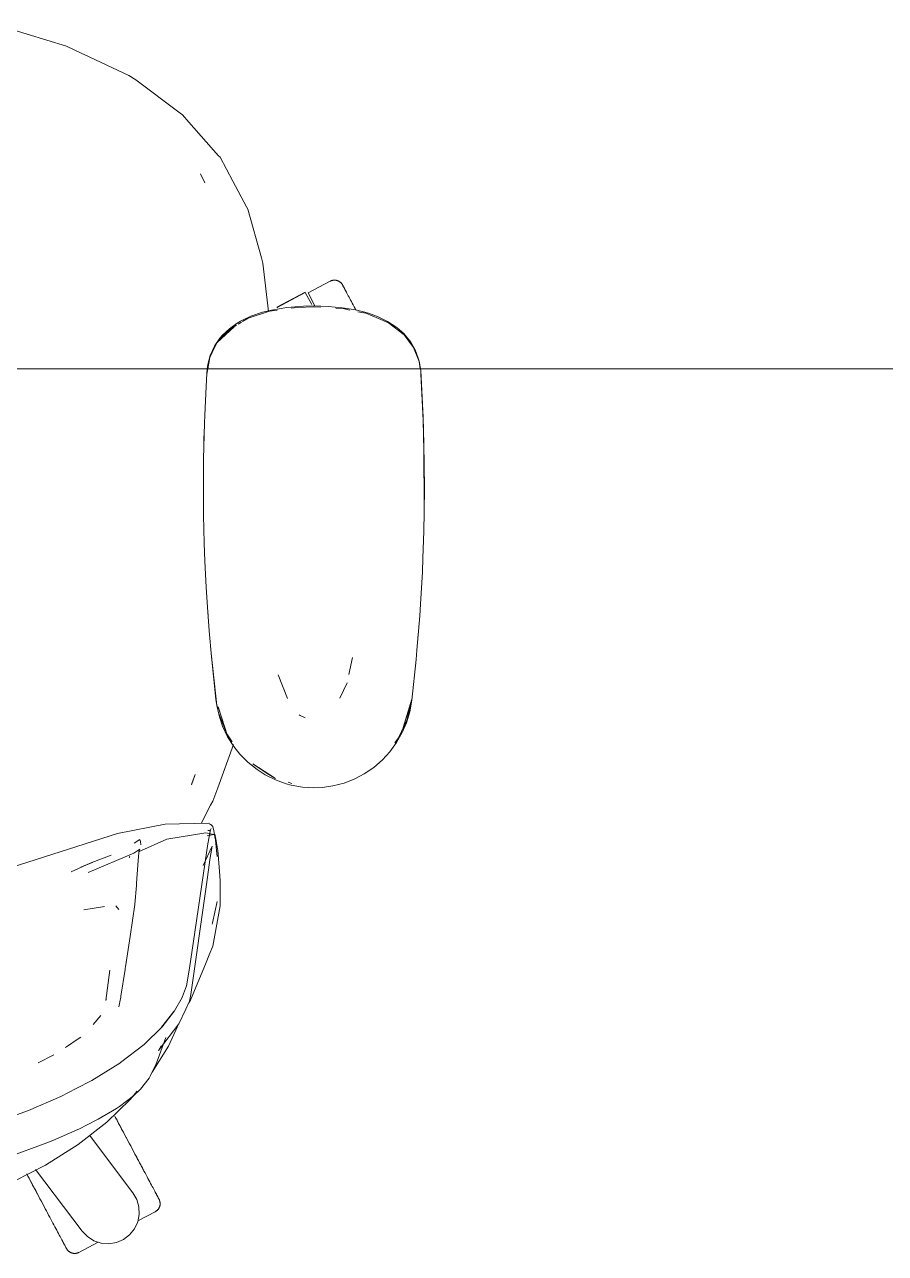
# Model space of a CAD drawing. Header units: millimetres. Extents: x 155927 to 295199, y -4084 to 97293.
# Drawn here: x 229705 to 230082, y 16660 to 17199 of the extents above; entities that cross this region are included whole.
import ezdxf

# ---------------------------------------------------------------- set-up
doc = ezdxf.new("R2010")
doc.units = ezdxf.units.MM
doc.header["$MEASUREMENT"] = 0
doc.layers.add('G-IMPT', color=8, linetype='CONTINUOUS', lineweight=9)
doc.layers.add('I-FURN', color=8, linetype='CONTINUOUS', lineweight=9)

msp = doc.modelspace()

# ---------------------------------------------------------------- linework, layer by layer
at = {"layer": 'G-IMPT'}
for p, q in [((229705.75, 17195.23), (229692.15, 17199.42)), ((229723.03, 17189.91), (229705.75, 17195.23)), ((229723.03, 17189.91), (229729.79, 17186.72)), ((229730.71, 17186.29), (229729.79, 17186.72)), ((229750.35, 17177.02), (229730.71, 17186.29)), ((229750.35, 17177.02), (229751.06, 17176.6)), ((229752.63, 17175.66), (229751.06, 17176.6)), ((229753.41, 17175.2), (229752.63, 17175.66)), ((229753.41, 17175.2), (229772.9, 17160.63)), ((229772.9, 17160.63), (229773.87, 17159.9)), ((229776.74, 17156.64), (229773.87, 17159.9)), ((229776.74, 17156.64), (229789.76, 17141.86)), ((229789.76, 17141.86), (229790.35, 17141.19)), ((229795.93, 17130.76), (229790.35, 17141.19)), ((229781.73, 17133.89), (229783.69, 17130)), ((229781.73, 17133.89), (229782.91, 17131.59)), ((229782.91, 17131.59), (229783.69, 17130)), ((229801.94, 17119.52), (229795.93, 17130.76)), ((229802.54, 17118.41), (229801.94, 17119.52)), ((229808.54, 17097.06), (229802.54, 17118.41)), ((229808.54, 17097.06), (229809.18, 17094.8)), ((229811.59, 17073.52), (229809.18, 17094.8)), ((229812.1, 17073.64), (229802.71, 17070.61)), ((229809.01, 17073.21), (229803.93, 17071.47)), ((229809.01, 17073.21), (229812.94, 17074.19)), ((229815.39, 17074.1), (229812.1, 17073.64)), ((229812.94, 17074.19), (229819.7, 17075.31)), ((229827.02, 17075.88), (229819.7, 17075.31)), ((229824.36, 17075.37), (229821.58, 17074.97)), ((229824.36, 17075.37), (229831.52, 17075.6)), ((229827.02, 17075.88), (229831.52, 17075.97)), ((229831.52, 17075.97), (229837.86, 17075.79)), ((229834.63, 17075.41), (229831.52, 17075.6)), ((229844.01, 17075.22), (229837.86, 17075.79)), ((229844.35, 17074.81), (229841.14, 17075.01)), ((229844.01, 17075.22), (229849.94, 17074.23)), ((229847.33, 17074.2), (229844.35, 17074.81)), ((229855.42, 17072.8), (229849.94, 17074.23)), ((229854.31, 17072.77), (229850.85, 17073.48)), ((229854.31, 17072.77), (229859.93, 17070.44)), ((229855.42, 17072.8), (229859.76, 17071.21)), ((229796.49, 17066.84), (229789.1, 17059.94)), ((229797.56, 17067.53), (229794.4, 17065.65)), ((229794.46, 17066.02), (229797.92, 17068.46)), ((229796.49, 17066.84), (229795.02, 17065.56)), ((229799.29, 17069.27), (229797.92, 17068.46)), ((229799.79, 17068.86), (229798.35, 17068)), ((229803.93, 17071.47), (229799.29, 17069.27)), ((229802.71, 17070.61), (229800.25, 17069.14)), ((229863.83, 17069.23), (229859.76, 17071.21)), ((229864.33, 17068.6), (229859.93, 17070.44)), ((229863.83, 17069.23), (229867.88, 17066.57)), ((229871.12, 17063.39), (229864.33, 17068.6)), ((229788.08, 17058.61), (229790.28, 17061.83)), ((229794.4, 17065.65), (229789.1, 17059.94)), ((229789.1, 17059.94), (229791.33, 17062.35)), ((229791.41, 17063.15), (229790.28, 17061.83)), ((229794.87, 17065.43), (229791.33, 17062.35)), ((229791.41, 17063.15), (229794.46, 17066.02)), ((229867.88, 17066.57), (229870.92, 17063.9)), ((229874, 17060.16), (229870.92, 17063.9)), ((229875.28, 17057.76), (229871.12, 17063.39)), ((229788, 17057.7), (229785.89, 17053.44)), ((229788.08, 17058.61), (229786.09, 17054.28)), ((229788, 17057.7), (229789.1, 17059.94)), ((229875.95, 17056.73), (229874, 17060.16)), ((229877.7, 17051.57), (229875.28, 17057.76)), ((229875.95, 17056.73), (229877.35, 17053.09)), ((229785.89, 17053.44), (229784.95, 17048.4)), ((229785.02, 17050.33), (229786.09, 17054.28)), ((229877.71, 17051.74), (229877.35, 17053.09)), ((229877.7, 17051.57), (229878.18, 17048.4)), ((229877.71, 17051.74), (229878.16, 17049.35)), ((229784.24, 17040.66), (229784.52, 17046.32)), ((229784.95, 17048.4), (229784.52, 17046.1)), ((229784.52, 17046.32), (229784.78, 17048.4)), ((229784.78, 17048.4), (229785.02, 17050.33)), ((229878.41, 17047.7), (229878.16, 17049.35)), ((229879.46, 17027.13), (229878.41, 17047.7)), ((229879.5, 17025.92), (229878.41, 17047.7)), ((229878.41, 17047.7), (229878.52, 17046.1)), ((229879.5, 17025.92), (229878.52, 17046.1)), ((229784.24, 17040.66), (229783.62, 17028.1)), ((229783.12, 17008.88), (229783.5, 17024.55)), ((229783.5, 17024.55), (229783.62, 17028.1)), ((229879.96, 17005.73), (229879.46, 17027.13)), ((229879.8, 17015.56), (229879.46, 17027.13)), ((229879.46, 17027.13), (229879.5, 17025.92)), ((229879.96, 17005.73), (229879.5, 17025.92)), ((229783.42, 17020.51), (229783.3, 17017.83)), ((229783.3, 17015.61), (229783.3, 17017.83)), ((229879.92, 16985.55), (229879.8, 17015.56)), ((229879.96, 17005.73), (229879.8, 17015.56)), ((229879.8, 17015.56), (229880.01, 16996.34)), ((229783.12, 17008.88), (229783.07, 17004.37)), ((229879.94, 17007.77), (229879.87, 17009.68)), ((229879.92, 17005.73), (229879.94, 17007.77)), ((229783.07, 17004.37), (229783.08, 16989.66)), ((229879.92, 16985.55), (229879.96, 17005.73)), ((229879.92, 16985.55), (229880.01, 16996.34)), ((229783.15, 16984.19), (229783.08, 16989.66)), ((229783.15, 16984.19), (229783.44, 16971.88)), ((229879.92, 16985.55), (229879.75, 16977.13)), ((229783.29, 16977.41), (229783.29, 16979.49)), ((229879.36, 16965.37), (229879.75, 16977.13)), ((229783.74, 16964), (229783.44, 16971.88)), ((229879.5, 16970.26), (229879.61, 16972.19)), ((229879.61, 16972.19), (229879.63, 16973.69)), ((229879.36, 16965.37), (229879.11, 16959.35)), ((229783.74, 16964), (229784.28, 16952.69)), ((229878.3, 16945.21), (229879.11, 16959.35)), ((229784.84, 16943.82), (229784.28, 16952.69)), ((229784.84, 16943.82), (229785.57, 16933.53)), ((229784.98, 16941.78), (229784.89, 16943.68)), ((229877.97, 16940.12), (229878.3, 16945.21)), ((229784.98, 16941.78), (229785.11, 16940.36)), ((229877.97, 16940.12), (229876.73, 16925.06)), ((229786.55, 16922.14), (229785.57, 16933.53)), ((229877.32, 16931.93), (229877.15, 16930.26)), ((229788.91, 16900.7), (229786.45, 16923.66)), ((229786.45, 16923.66), (229788.57, 16903.52)), ((229788.91, 16900.7), (229786.55, 16922.14)), ((229848.51, 16921.72), (229846.93, 16914.29)), ((229876.73, 16925.06), (229876.38, 16920.93)), ((229876.38, 16920.93), (229874.47, 16903.01)), ((229815.8, 16914.22), (229819.95, 16903.8)), ((229842.9, 16903.89), (229846.17, 16910.67)), ((229788.91, 16900.7), (229788.57, 16903.52)), ((229788.91, 16900.7), (229790.06, 16895.74)), ((229789.12, 16900.63), (229789.7, 16897.57)), ((229793.31, 16888.35), (229789.49, 16900.2)), ((229792.4, 16891.06), (229789.49, 16900.2)), ((229874.47, 16903.52), (229870.64, 16891.06)), ((229870.64, 16891.06), (229873.56, 16900.2)), ((229872.43, 16894.55), (229874.35, 16902.95)), ((229874.47, 16903.52), (229873.56, 16900.2)), ((229874.47, 16903.01), (229873.58, 16897.96)), ((229789.7, 16897.57), (229792.9, 16889.39)), ((229791.51, 16891.61), (229790.06, 16895.74)), ((229825.47, 16896.27), (229825.02, 16896.57)), ((229827.7, 16895.26), (229825.47, 16896.27)), ((229872.43, 16894.55), (229868.69, 16886.49)), ((229872.11, 16893.1), (229873.58, 16897.96)), ((229793.7, 16887.03), (229791.51, 16891.61)), ((229793.31, 16888.35), (229792.4, 16891.06)), ((229793.03, 16889.06), (229793.31, 16888.35)), ((229870.3, 16888.86), (229872.11, 16893.1)), ((229796.31, 16883.6), (229789.37, 16864.66)), ((229793.31, 16888.35), (229795.73, 16884.77)), ((229793.7, 16887.03), (229796.43, 16882.7)), ((229864.8, 16880.33), (229867.79, 16884.42)), ((229867.1, 16884.38), (229868.69, 16886.49)), ((229870.3, 16888.86), (229867.79, 16884.42)), ((229799.05, 16879.39), (229796.43, 16882.7)), ((229802.6, 16875.79), (229799.05, 16879.39)), ((229864.8, 16880.33), (229861.63, 16876.9)), ((229802.6, 16875.79), (229806.58, 16872.6)), ((229814.73, 16868.74), (229804.78, 16875.06)), ((229811.05, 16870.9), (229804.78, 16875.06)), ((229853.63, 16870.74), (229857.79, 16873.58)), ((229857.79, 16873.58), (229861.63, 16876.9)), ((229777.77, 16865.96), (229779.41, 16870.43)), ((229779.41, 16870.43), (229778.03, 16866.55)), ((229810.12, 16870.33), (229806.58, 16872.6)), ((229814.63, 16868.09), (229810.12, 16870.33)), ((229814.73, 16868.74), (229811.05, 16870.9)), ((229814.63, 16868.09), (229819.41, 16866.38)), ((229849.46, 16868.56), (229844.75, 16866.72)), ((229853.63, 16870.74), (229849.46, 16868.56)), ((229777.77, 16865.96), (229778.03, 16866.55)), ((229789.37, 16864.66), (229787.18, 16858.69)), ((229821.53, 16865.82), (229819.41, 16866.38)), ((229820.18, 16867.08), (229821.87, 16866.56)), ((229826.48, 16864.94), (229821.53, 16865.82)), ((229831.52, 16864.64), (229826.48, 16864.94)), ((229831.52, 16864.64), (229835.37, 16864.81)), ((229839.88, 16865.46), (229835.37, 16864.81)), ((229839.88, 16865.46), (229844.75, 16866.72)), ((229782.11, 16849.02), (229786.25, 16856.93)), ((229786.25, 16856.93), (229787.18, 16858.69)), ((229766.31, 16848.7), (229745.36, 16844.51)), ((229766.31, 16848.7), (229785.3, 16849.09)), ((229786.11, 16846.24), (229785, 16839.97)), ((229785.07, 16845.82), (229785.57, 16845.89)), ((229785.3, 16849.09), (229786.34, 16848.48)), ((229786.11, 16846.22), (229785.57, 16845.89)), ((229785.71, 16848.61), (229786.34, 16848.48)), ((229785.71, 16848.61), (229786.26, 16848.5)), ((229785.94, 16845.62), (229786.5, 16846.72)), ((229785.94, 16845.62), (229786.11, 16846.24)), ((229786.11, 16846.22), (229786.5, 16846.72)), ((229786.34, 16848.48), (229786.26, 16848.5)), ((229786.83, 16848.11), (229786.34, 16848.48)), ((229787.15, 16847.57), (229786.83, 16848.11)), ((229787.15, 16847.57), (229787.7, 16845.71)), ((229695.12, 16828.52), (229745.36, 16844.51)), ((229755.19, 16841.93), (229752.72, 16840.34)), ((229752.72, 16840.34), (229755.21, 16841.87)), ((229755.21, 16841.87), (229752.74, 16840.38)), ((229767.01, 16842.07), (229754.66, 16836.46)), ((229755.19, 16841.93), (229755.21, 16841.87)), ((229755.48, 16841), (229755.21, 16841.87)), ((229755.65, 16839.64), (229755.48, 16841)), ((229767.01, 16842.07), (229784.06, 16844.79)), ((229787.64, 16844.1), (229784.06, 16844.79)), ((229784.77, 16843.61), (229788.05, 16844.34)), ((229784.77, 16843.61), (229787.64, 16844.1)), ((229788.24, 16842.43), (229787.7, 16845.71)), ((229788.5, 16842.02), (229788.05, 16844.34)), ((229788.24, 16842.43), (229788.31, 16841.81)), ((229788.31, 16841.81), (229788.83, 16837.13)), ((229789.31, 16837.77), (229788.5, 16842.02)), ((229752.51, 16835.97), (229732.54, 16827.53)), ((229734.17, 16831.83), (229742.64, 16835.08)), ((229755.18, 16837.73), (229752.51, 16835.97)), ((229754.59, 16834.61), (229754.89, 16836.99)), ((229754.89, 16837.01), (229755.18, 16837.73)), ((229754.89, 16837.01), (229754.89, 16836.99)), ((229786.91, 16839), (229782.92, 16830.6)), ((229785, 16839.97), (229783.89, 16832.12)), ((229785.94, 16833.12), (229786.77, 16838.14)), ((229786.91, 16839), (229786.77, 16838.14)), ((229788.83, 16837.13), (229789.04, 16834.54)), ((229789.35, 16837.3), (229789.31, 16837.77)), ((229789.35, 16837.3), (229790.15, 16827.97)), ((229731.79, 16830.81), (229725.08, 16827.76)), ((229734.38, 16831.84), (229729.26, 16829.81)), ((229729.27, 16829.81), (229734.38, 16831.84)), ((229734.17, 16831.83), (229729.27, 16829.81)), ((229750.79, 16834.52), (229750.52, 16834.08)), ((229753.73, 16822.8), (229754.29, 16830.66)), ((229754.29, 16830.66), (229754.59, 16834.53)), ((229754.59, 16834.61), (229754.59, 16834.53)), ((229783.89, 16832.12), (229779.34, 16801.25)), ((229784.28, 16821.16), (229785.72, 16831.82)), ((229785.94, 16833.12), (229785.72, 16831.82)), ((229790.15, 16827.97), (229790.49, 16824.02)), ((229753.04, 16813.57), (229753.66, 16821.81)), ((229753.66, 16821.81), (229753.73, 16822.8)), ((229784.28, 16821.16), (229777.61, 16773.94)), ((229790.47, 16812.88), (229790.49, 16819.85)), ((229790.49, 16819.85), (229790.49, 16824.02)), ((229751, 16799.42), (229753.03, 16813.49)), ((229753.04, 16813.57), (229753.03, 16813.49)), ((229789.06, 16814.74), (229787.01, 16805.44)), ((229739.7, 16812.48), (229730.54, 16811.08)), ((229739.7, 16812.48), (229739.35, 16812.43)), ((229744.65, 16812.83), (229745.93, 16811.19)), ((229790.47, 16812.88), (229787.23, 16795.18)), ((229787.01, 16805.44), (229786.86, 16804.86)), ((229751, 16799.42), (229748.88, 16786.06)), ((229779.34, 16801.25), (229776.94, 16785.48)), ((229787.23, 16795.18), (229785.63, 16791.32)), ((229777.45, 16771.51), (229784.24, 16787.96)), ((229784.24, 16787.96), (229785.63, 16791.32)), ((229742.03, 16784.64), (229740.25, 16771.29)), ((229748.71, 16784.94), (229746.91, 16773.22)), ((229748.71, 16784.94), (229748.8, 16785.55)), ((229748.88, 16786.06), (229748.8, 16785.55)), ((229775.64, 16777.81), (229776.94, 16785.48)), ((229775.64, 16777.81), (229773.89, 16773.02)), ((229740.25, 16771.29), (229740.39, 16771.76)), ((229745.95, 16768.6), (229746.41, 16770.77)), ((229746.41, 16770.77), (229746.83, 16772.75)), ((229746.91, 16773.22), (229746.83, 16772.75)), ((229770.39, 16766.76), (229773.68, 16772.6)), ((229773.68, 16772.6), (229773.89, 16773.02)), ((229775.39, 16767.58), (229776.96, 16770.95)), ((229776.68, 16770.34), (229777.45, 16771.51)), ((229777.61, 16773.94), (229776.96, 16770.95)), ((229764.67, 16759.59), (229770.06, 16766.54)), ((229770.39, 16766.76), (229764.97, 16759.79)), ((229770.06, 16766.54), (229767.47, 16763.16)), ((229775.39, 16767.58), (229772.35, 16761.06)), ((229734.75, 16760.79), (229738.09, 16764.7)), ((229757.07, 16752.06), (229764.97, 16759.79)), ((229763.41, 16749.36), (229772.35, 16761.06)), ((229764.67, 16759.59), (229767.47, 16763.16)), ((229771.68, 16759.87), (229767.7, 16751.25)), ((229728.12, 16754.51), (229722.98, 16751.02)), ((229728.12, 16754.51), (229729.22, 16755.27)), ((229766.65, 16755.01), (229762.14, 16743.11)), ((229722.98, 16751.02), (229722.41, 16750.63)), ((229757.07, 16752.06), (229746.63, 16744.04)), ((229767.7, 16751.25), (229760.58, 16739.8)), ((229763.41, 16749.36), (229764.57, 16751.39)), ((229717.51, 16747.49), (229710.54, 16743.95)), ((229740.28, 16739.99), (229746.38, 16743.87)), ((229746.38, 16743.87), (229746.63, 16744.04)), ((229740.28, 16739.99), (229734.05, 16736.22)), ((229759.27, 16737.31), (229759.89, 16738.44)), ((229759.89, 16738.44), (229761.06, 16740.88)), ((229761.06, 16740.88), (229762.14, 16743.11)), ((229727.26, 16732.65), (229720.53, 16729.26)), ((229727.26, 16732.65), (229734.05, 16736.22)), ((229759.27, 16737.31), (229755.41, 16732.44)), ((229706.31, 16723.09), (229720.53, 16729.26)), ((229750.97, 16727.88), (229740.67, 16717.92)), ((229752.39, 16729.55), (229746.26, 16724.83)), ((229750.97, 16727.88), (229753.97, 16731.55)), ((229755.41, 16732.44), (229752.39, 16729.55)), ((229691.43, 16717.63), (229706.31, 16723.09)), ((229736.97, 16719.24), (229744.97, 16723.97)), ((229746.26, 16724.83), (229744.97, 16723.97)), ((229728.07, 16708.11), (229740.67, 16717.92)), ((229736.37, 16718.93), (229728.36, 16714.93)), ((229736.37, 16718.93), (229736.97, 16719.24)), ((229727.92, 16714.71), (229716.96, 16709.94)), ((229727.92, 16714.71), (229728.36, 16714.93)), ((229698.21, 16702.86), (229713.28, 16708.46)), ((229716.96, 16709.94), (229713.28, 16708.46)), ((229713.78, 16699.14), (229728.07, 16708.11)), ((229700, 16692.05), (229713.78, 16699.14))]:
    msp.add_line(p, q, dxfattribs=at)
at = {"layer": 'I-FURN'}
for p, q in [((229838.67, 17086.84), (229828.99, 17081.69)), ((229838.67, 17086.84), (229838.82, 17086.91)), ((229838.82, 17086.91), (229838.96, 17086.98)), ((229838.96, 17086.98), (229839.11, 17087.04)), ((229839.11, 17087.04), (229839.26, 17087.1)), ((229839.26, 17087.1), (229839.42, 17087.15)), ((229839.42, 17087.15), (229839.57, 17087.19)), ((229839.57, 17087.19), (229839.73, 17087.22)), ((229839.73, 17087.22), (229839.89, 17087.25)), ((229839.89, 17087.25), (229840.05, 17087.28)), ((229840.05, 17087.28), (229840.21, 17087.3)), ((229840.21, 17087.3), (229840.37, 17087.31)), ((229840.37, 17087.31), (229840.53, 17087.31)), ((229840.53, 17087.31), (229840.69, 17087.31)), ((229840.69, 17087.31), (229840.85, 17087.3)), ((229840.85, 17087.3), (229841.01, 17087.29)), ((229841.01, 17087.29), (229841.17, 17087.27)), ((229841.17, 17087.27), (229841.33, 17087.24)), ((229841.33, 17087.24), (229841.49, 17087.2)), ((229841.49, 17087.2), (229841.64, 17087.16)), ((229841.64, 17087.16), (229841.8, 17087.12)), ((229841.8, 17087.12), (229841.95, 17087.07)), ((229841.95, 17087.07), (229842.1, 17087.01)), ((229842.1, 17087.01), (229842.25, 17086.94)), ((229842.25, 17086.94), (229842.39, 17086.87)), ((229842.39, 17086.87), (229842.54, 17086.8)), ((229842.54, 17086.8), (229842.68, 17086.72)), ((229842.68, 17086.72), (229842.81, 17086.63)), ((229842.81, 17086.63), (229842.94, 17086.54)), ((229842.94, 17086.54), (229843.07, 17086.44)), ((229843.07, 17086.44), (229843.2, 17086.33)), ((229843.2, 17086.33), (229843.32, 17086.23)), ((229843.32, 17086.23), (229843.43, 17086.11)), ((229843.43, 17086.11), (229843.54, 17086)), ((229843.54, 17086), (229843.65, 17085.88)), ((229843.65, 17085.88), (229843.75, 17085.75)), ((229843.75, 17085.75), (229843.85, 17085.62)), ((229843.85, 17085.62), (229843.94, 17085.49)), ((229843.94, 17085.49), (229844.02, 17085.35)), ((229844.02, 17085.35), (229844.1, 17085.21)), ((229844.1, 17085.21), (229844.12, 17085.17)), ((229844.12, 17085.17), (229844.13, 17085.15)), ((229844.13, 17085.17), (229844.12, 17085.17)), ((229844.15, 17085.13), (229844.13, 17085.17)), ((229844.13, 17085.15), (229844.17, 17085.09)), ((229844.19, 17085.04), (229844.15, 17085.13)), ((229844.17, 17085.09), (229844.22, 17084.99)), ((229844.26, 17084.92), (229844.19, 17085.04)), ((229844.22, 17084.99), (229844.29, 17084.85)), ((229844.34, 17084.76), (229844.26, 17084.92)), ((229844.29, 17084.85), (229844.39, 17084.67)), ((229844.45, 17084.56), (229844.34, 17084.76)), ((229844.39, 17084.67), (229844.51, 17084.45)), ((229844.58, 17084.32), (229844.45, 17084.56)), ((229844.51, 17084.45), (229844.64, 17084.2)), ((229844.73, 17084.04), (229844.58, 17084.32)), ((229844.64, 17084.2), (229844.8, 17083.9)), ((229844.89, 17083.72), (229844.73, 17084.04)), ((229844.8, 17083.9), (229844.98, 17083.56)), ((229845.08, 17083.37), (229844.89, 17083.72)), ((229844.98, 17083.56), (229845.18, 17083.19)), ((229845.29, 17082.97), (229845.08, 17083.37)), ((229845.18, 17083.19), (229845.4, 17082.78)), ((229845.52, 17082.54), (229845.29, 17082.97)), ((229827.66, 17082.05), (229815.3, 17075.47)), ((229815.39, 17075.3), (229827.76, 17081.87)), ((229827.76, 17081.87), (229830.57, 17076.58)), ((229828.99, 17081.69), (229831.98, 17076.06)), ((229845.4, 17082.78), (229845.63, 17082.33)), ((229845.77, 17082.08), (229845.52, 17082.54)), ((229845.63, 17082.33), (229845.89, 17081.85)), ((229846.04, 17081.58), (229845.77, 17082.08)), ((229845.89, 17081.85), (229846.16, 17081.33)), ((229846.32, 17081.04), (229846.04, 17081.58)), ((229846.16, 17081.33), (229846.46, 17080.78)), ((229846.62, 17080.47), (229846.32, 17081.04)), ((229846.46, 17080.78), (229846.77, 17080.2)), ((229846.94, 17079.87), (229846.62, 17080.47)), ((229847.28, 17079.24), (229846.94, 17079.87)), ((229847.63, 17078.57), (229847.28, 17079.24)), ((229848, 17077.88), (229847.63, 17078.57)), ((229848.39, 17077.16), (229848, 17077.88)), ((229815.44, 17075.21), (229815.39, 17075.3)), ((229848.78, 17076.41), (229848.39, 17077.16)), ((229849.2, 17075.63), (229848.78, 17076.41)), ((229849.62, 17074.83), (229849.2, 17075.63)), ((229850.06, 17074.01), (229849.62, 17074.83)), ((228995.98, 17048.4), (230595.98, 17048.4)), ((230595.98, 17048.4), (228995.98, 17048.4)), ((229744.67, 16719.69), (229744.19, 16720.6)), ((229744.41, 16720.18), (229744.9, 16719.27)), ((229745.16, 16718.77), (229744.67, 16719.69)), ((229744.9, 16719.27), (229745.39, 16718.34)), ((229745.66, 16717.83), (229745.16, 16718.77)), ((229745.39, 16718.34), (229745.89, 16717.39)), ((229746.17, 16716.88), (229745.66, 16717.83)), ((229745.89, 16717.39), (229746.4, 16716.44)), ((229746.68, 16715.92), (229746.17, 16716.88)), ((229746.4, 16716.44), (229746.92, 16715.47)), ((229733.08, 16712.3), (229752.16, 16686.99)), ((229747.2, 16714.94), (229746.68, 16715.92)), ((229746.92, 16715.47), (229747.44, 16714.49)), ((229747.72, 16713.96), (229747.2, 16714.94)), ((229747.44, 16714.49), (229747.96, 16713.5)), ((229748.25, 16712.97), (229747.72, 16713.96)), ((229747.96, 16713.5), (229748.49, 16712.51)), ((229748.78, 16711.97), (229748.25, 16712.97)), ((229748.49, 16712.51), (229749.02, 16711.51)), ((229749.31, 16710.97), (229748.78, 16711.97)), ((229749.02, 16711.51), (229749.56, 16710.51)), ((229749.85, 16709.96), (229749.31, 16710.97)), ((229749.56, 16710.51), (229750.09, 16709.5)), ((229750.38, 16708.96), (229749.85, 16709.96)), ((229750.09, 16709.5), (229750.63, 16708.5)), ((229750.91, 16707.95), (229750.38, 16708.96)), ((229750.63, 16708.5), (229751.16, 16707.49)), ((229751.45, 16706.95), (229750.91, 16707.95)), ((229751.16, 16707.49), (229751.69, 16706.49)), ((229751.98, 16705.95), (229751.45, 16706.95)), ((229751.69, 16706.49), (229752.22, 16705.49)), ((229752.51, 16704.96), (229751.98, 16705.95)), ((229752.22, 16705.49), (229752.75, 16704.5)), ((229753.03, 16703.97), (229752.51, 16704.96)), ((229752.75, 16704.5), (229753.27, 16703.52)), ((229753.55, 16702.99), (229753.03, 16703.97)), ((229753.27, 16703.52), (229753.79, 16702.54)), ((229754.07, 16702.02), (229753.55, 16702.99)), ((229753.79, 16702.54), (229754.3, 16701.58)), ((229754.58, 16701.07), (229754.07, 16702.02)), ((229754.3, 16701.58), (229754.81, 16700.63)), ((229755.08, 16700.12), (229754.58, 16701.07)), ((229754.81, 16700.63), (229755.31, 16699.69)), ((229706.07, 16694.32), (229705.55, 16695.28)), ((229705.79, 16694.84), (229706.3, 16693.87)), ((229729.81, 16670.14), (229709.41, 16697.21)), ((229755.57, 16699.19), (229755.08, 16700.12)), ((229755.31, 16699.69), (229755.8, 16698.77)), ((229756.06, 16698.28), (229755.57, 16699.19)), ((229755.8, 16698.77), (229756.28, 16697.86)), ((229756.54, 16697.38), (229756.06, 16698.28)), ((229756.28, 16697.86), (229756.75, 16696.98)), ((229757, 16696.51), (229756.54, 16697.38)), ((229756.75, 16696.98), (229757.21, 16696.11)), ((229757.46, 16695.65), (229757, 16696.51)), ((229757.21, 16696.11), (229757.66, 16695.26)), ((229757.9, 16694.81), (229757.46, 16695.65)), ((229758.33, 16694), (229757.9, 16694.81)), ((229706.58, 16693.35), (229706.07, 16694.32)), ((229706.3, 16693.87), (229706.82, 16692.89)), ((229707.11, 16692.36), (229706.58, 16693.35)), ((229706.82, 16692.89), (229707.35, 16691.91)), ((229707.63, 16691.37), (229707.11, 16692.36)), ((229707.35, 16691.91), (229707.88, 16690.91)), ((229708.16, 16690.37), (229707.63, 16691.37)), ((229707.88, 16690.91), (229708.41, 16689.91)), ((229708.7, 16689.37), (229708.16, 16690.37)), ((229708.41, 16689.91), (229708.94, 16688.91)), ((229758.75, 16693.21), (229758.33, 16694)), ((229759.16, 16692.45), (229758.75, 16693.21)), ((229759.55, 16691.72), (229759.16, 16692.45)), ((229759.92, 16691.01), (229759.55, 16691.72)), ((229760.28, 16690.33), (229759.92, 16691.01)), ((229760.63, 16689.68), (229760.28, 16690.33)), ((229760.96, 16689.07), (229760.63, 16689.68)), ((229709.23, 16688.37), (229708.7, 16689.37)), ((229708.94, 16688.91), (229709.48, 16687.91)), ((229709.76, 16687.36), (229709.23, 16688.37)), ((229709.48, 16687.91), (229710.01, 16686.9)), ((229710.3, 16686.36), (229709.76, 16687.36)), ((229710.01, 16686.9), (229710.54, 16685.9)), ((229710.83, 16685.36), (229710.3, 16686.36)), ((229710.54, 16685.9), (229711.08, 16684.89)), ((229711.36, 16684.36), (229710.83, 16685.36)), ((229711.08, 16684.89), (229711.61, 16683.9)), ((229711.89, 16683.36), (229711.36, 16684.36)), ((229752.16, 16686.99), (229753.85, 16684.07)), ((229753.85, 16684.07), (229754.79, 16680.83)), ((229761.27, 16688.48), (229760.96, 16689.07)), ((229761.1, 16688.79), (229761.4, 16688.23)), ((229761.56, 16687.93), (229761.27, 16688.48)), ((229761.4, 16688.23), (229761.69, 16687.69)), ((229761.84, 16687.42), (229761.56, 16687.93)), ((229761.69, 16687.69), (229761.96, 16687.19)), ((229762.09, 16686.93), (229761.84, 16687.42)), ((229761.96, 16687.19), (229762.2, 16686.72)), ((229762.33, 16686.49), (229762.09, 16686.93)), ((229762.2, 16686.72), (229762.43, 16686.29)), ((229762.55, 16686.08), (229762.33, 16686.49)), ((229762.43, 16686.29), (229762.64, 16685.9)), ((229762.74, 16685.7), (229762.55, 16686.08)), ((229762.64, 16685.9), (229762.83, 16685.55)), ((229762.92, 16685.37), (229762.74, 16685.7)), ((229762.83, 16685.55), (229763, 16685.23)), ((229763.08, 16685.07), (229762.92, 16685.37)), ((229763, 16685.23), (229763.15, 16684.95)), ((229763.22, 16684.81), (229763.08, 16685.07)), ((229763.15, 16684.95), (229763.27, 16684.71)), ((229763.34, 16684.59), (229763.22, 16684.81)), ((229763.27, 16684.71), (229763.38, 16684.51)), ((229763.43, 16684.41), (229763.34, 16684.59)), ((229763.38, 16684.51), (229763.47, 16684.34)), ((229763.51, 16684.27), (229763.43, 16684.41)), ((229763.47, 16684.34), (229763.53, 16684.22)), ((229763.56, 16684.17), (229763.51, 16684.27)), ((229763.53, 16684.22), (229763.58, 16684.14)), ((229763.59, 16684.11), (229763.56, 16684.17)), ((229763.58, 16684.14), (229763.6, 16684.1)), ((229763.6, 16684.09), (229763.59, 16684.11)), ((229763.6, 16684.1), (229763.6, 16684.09)), ((229763.6, 16684.09), (229763.67, 16683.95)), ((229711.61, 16683.9), (229712.13, 16682.91)), ((229712.42, 16682.37), (229711.89, 16683.36)), ((229712.13, 16682.91), (229712.66, 16681.92)), ((229712.94, 16681.4), (229712.42, 16682.37)), ((229712.66, 16681.92), (229713.18, 16680.95)), ((229713.45, 16680.43), (229712.94, 16681.4)), ((229713.18, 16680.95), (229713.69, 16679.99)), ((229713.96, 16679.47), (229713.45, 16680.43)), ((229713.69, 16679.99), (229714.19, 16679.03)), ((229714.46, 16678.53), (229713.96, 16679.47)), ((229714.19, 16679.03), (229714.69, 16678.1)), ((229754.35, 16674.61), (229761.94, 16678.64)), ((229754.79, 16680.83), (229754.93, 16677.46)), ((229761.97, 16678.66), (229761.94, 16678.64)), ((229762.11, 16678.74), (229761.97, 16678.66)), ((229762.25, 16678.83), (229762.11, 16678.74)), ((229762.38, 16678.92), (229762.25, 16678.83)), ((229762.51, 16679.02), (229762.38, 16678.92)), ((229762.64, 16679.12), (229762.51, 16679.02)), ((229762.76, 16679.22), (229762.64, 16679.12)), ((229762.88, 16679.33), (229762.76, 16679.22)), ((229762.99, 16679.45), (229762.88, 16679.33)), ((229763.1, 16679.57), (229762.99, 16679.45)), ((229763.2, 16679.69), (229763.1, 16679.57)), ((229763.3, 16679.82), (229763.2, 16679.69)), ((229763.39, 16679.95), (229763.3, 16679.82)), ((229763.48, 16680.09), (229763.39, 16679.95)), ((229763.56, 16680.23), (229763.48, 16680.09)), ((229763.63, 16680.37), (229763.56, 16680.23)), ((229763.7, 16680.52), (229763.63, 16680.37)), ((229763.67, 16683.95), (229763.74, 16683.8)), ((229763.77, 16680.66), (229763.7, 16680.52)), ((229763.74, 16683.8), (229763.8, 16683.65)), ((229763.83, 16680.81), (229763.77, 16680.66)), ((229763.8, 16683.65), (229763.86, 16683.5)), ((229763.88, 16680.97), (229763.83, 16680.81)), ((229763.86, 16683.5), (229763.91, 16683.35)), ((229763.93, 16681.12), (229763.88, 16680.97)), ((229763.91, 16683.35), (229763.95, 16683.19)), ((229763.97, 16681.28), (229763.93, 16681.12)), ((229763.95, 16683.19), (229763.99, 16683.04)), ((229764, 16681.43), (229763.97, 16681.28)), ((229763.99, 16683.04), (229764.02, 16682.88)), ((229764.03, 16681.59), (229764, 16681.43)), ((229764.02, 16682.88), (229764.04, 16682.72)), ((229764.05, 16681.75), (229764.03, 16681.59)), ((229764.04, 16682.72), (229764.06, 16682.56)), ((229764.06, 16681.91), (229764.05, 16681.75)), ((229764.06, 16682.56), (229764.07, 16682.4)), ((229764.07, 16682.07), (229764.06, 16681.91)), ((229764.07, 16682.4), (229764.07, 16682.24)), ((229764.07, 16682.24), (229764.07, 16682.07)), ((229714.96, 16677.6), (229714.46, 16678.53)), ((229714.69, 16678.1), (229715.18, 16677.17)), ((229715.44, 16676.68), (229714.96, 16677.6)), ((229715.18, 16677.17), (229715.66, 16676.27)), ((229715.66, 16676.27), (229716.14, 16675.38)), ((229716.14, 16675.38), (229716.6, 16674.51)), ((229716.6, 16674.51), (229717.05, 16673.67)), ((229717.05, 16673.67), (229717.49, 16672.84)), ((229754.26, 16674.15), (229752.82, 16671.1)), ((229754.93, 16677.46), (229754.26, 16674.15)), ((229717.49, 16672.84), (229717.91, 16672.04)), ((229717.91, 16672.04), (229718.32, 16671.26)), ((229718.32, 16671.26), (229718.72, 16670.51)), ((229718.72, 16670.51), (229719.11, 16669.79)), ((229719.11, 16669.79), (229719.48, 16669.1)), ((229719.48, 16669.1), (229719.83, 16668.43)), ((229719.83, 16668.43), (229720.17, 16667.8)), ((229732.15, 16667.72), (229729.81, 16670.14)), ((229750.69, 16668.49), (229747.99, 16666.46)), ((229752.82, 16671.1), (229750.69, 16668.49)), ((229720.17, 16667.8), (229720.49, 16667.2)), ((229720.65, 16666.89), (229720.34, 16667.47)), ((229720.49, 16667.2), (229720.79, 16666.63)), ((229720.94, 16666.34), (229720.65, 16666.89)), ((229720.79, 16666.63), (229721.07, 16666.09)), ((229721.22, 16665.82), (229720.94, 16666.34)), ((229721.07, 16666.09), (229721.34, 16665.59)), ((229721.48, 16665.34), (229721.22, 16665.82)), ((229721.34, 16665.59), (229721.59, 16665.13)), ((229721.71, 16664.89), (229721.48, 16665.34)), ((229721.59, 16665.13), (229721.82, 16664.7)), ((229721.93, 16664.48), (229721.71, 16664.89)), ((229721.82, 16664.7), (229722.02, 16664.31)), ((229722.13, 16664.11), (229721.93, 16664.48)), ((229722.02, 16664.31), (229722.21, 16663.95)), ((229722.31, 16663.77), (229722.13, 16664.11)), ((229722.21, 16663.95), (229722.38, 16663.63)), ((229722.47, 16663.48), (229722.31, 16663.77)), ((229722.38, 16663.63), (229722.53, 16663.35)), ((229722.6, 16663.22), (229722.47, 16663.48)), ((229722.53, 16663.35), (229722.66, 16663.11)), ((229722.72, 16663), (229722.6, 16663.22)), ((229722.66, 16663.11), (229722.77, 16662.91)), ((229722.82, 16662.82), (229722.72, 16663)), ((229722.77, 16662.91), (229722.85, 16662.75)), ((229722.89, 16662.68), (229722.82, 16662.82)), ((229722.85, 16662.75), (229722.92, 16662.63)), ((229722.94, 16662.58), (229722.89, 16662.68)), ((229722.92, 16662.63), (229722.96, 16662.55)), ((229722.98, 16662.52), (229722.94, 16662.58)), ((229722.96, 16662.55), (229722.98, 16662.5)), ((229722.99, 16662.5), (229722.98, 16662.52)), ((229722.98, 16662.5), (229722.99, 16662.5)), ((229723.01, 16662.46), (229722.99, 16662.5)), ((229728.44, 16660.83), (229736.85, 16665.3)), ((229735, 16665.92), (229732.15, 16667.72)), ((229738.2, 16664.85), (229735, 16665.92)), ((229741.56, 16664.59), (229738.2, 16664.85)), ((229744.89, 16665.13), (229741.56, 16664.59)), ((229747.99, 16666.46), (229744.89, 16665.13)), ((229723.09, 16662.32), (229723.01, 16662.46)), ((229723.17, 16662.18), (229723.09, 16662.32)), ((229723.26, 16662.05), (229723.17, 16662.18)), ((229723.36, 16661.92), (229723.26, 16662.05)), ((229723.46, 16661.79), (229723.36, 16661.92)), ((229723.57, 16661.67), (229723.46, 16661.79)), ((229723.68, 16661.56), (229723.57, 16661.67)), ((229723.79, 16661.44), (229723.68, 16661.56)), ((229723.91, 16661.34), (229723.79, 16661.44)), ((229724.04, 16661.23), (229723.91, 16661.34)), ((229724.17, 16661.14), (229724.04, 16661.23)), ((229724.3, 16661.04), (229724.17, 16661.14)), ((229724.43, 16660.96), (229724.3, 16661.04)), ((229724.57, 16660.87), (229724.43, 16660.96)), ((229724.71, 16660.8), (229724.57, 16660.87)), ((229724.86, 16660.73), (229724.71, 16660.8)), ((229725.01, 16660.66), (229724.86, 16660.73)), ((229725.16, 16660.61), (229725.01, 16660.66)), ((229725.31, 16660.55), (229725.16, 16660.61)), ((229725.46, 16660.51), (229725.31, 16660.55)), ((229725.62, 16660.47), (229725.46, 16660.51)), ((229725.78, 16660.43), (229725.62, 16660.47)), ((229725.94, 16660.41), (229725.78, 16660.43)), ((229726.1, 16660.38), (229725.94, 16660.41)), ((229726.26, 16660.37), (229726.1, 16660.38)), ((229726.42, 16660.36), (229726.26, 16660.37)), ((229726.58, 16660.36), (229726.42, 16660.36)), ((229726.74, 16660.36), (229726.58, 16660.36)), ((229726.9, 16660.38), (229726.74, 16660.36)), ((229727.06, 16660.39), (229726.9, 16660.38)), ((229727.22, 16660.42), (229727.06, 16660.39)), ((229727.38, 16660.45), (229727.22, 16660.42)), ((229727.54, 16660.48), (229727.38, 16660.45)), ((229727.69, 16660.53), (229727.54, 16660.48)), ((229727.85, 16660.57), (229727.69, 16660.53)), ((229728, 16660.63), (229727.85, 16660.57)), ((229728.15, 16660.69), (229728, 16660.63)), ((229728.29, 16660.76), (229728.15, 16660.69)), ((229728.44, 16660.83), (229728.29, 16660.76))]:
    msp.add_line(p, q, dxfattribs=at)

doc.saveas('drawing.dxf')
